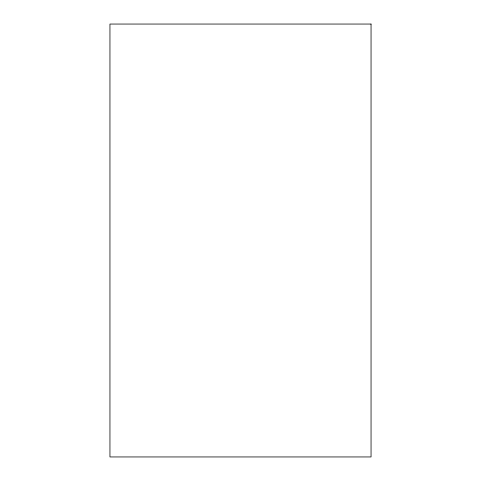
<?xml version="1.0" encoding="UTF-8"?>
<svg xmlns="http://www.w3.org/2000/svg" width="481" height="481" viewBox="0 0 481 481"><rect width="100%" height="100%" fill="white"/><g stroke="black" fill="none" stroke-linecap="round" stroke-linejoin="round"><path stroke-width="0.72" d="M371.049 24.05L109.951 24.05L109.951 456.95L371.049 456.95L371.049 24.05"/></g></svg>
